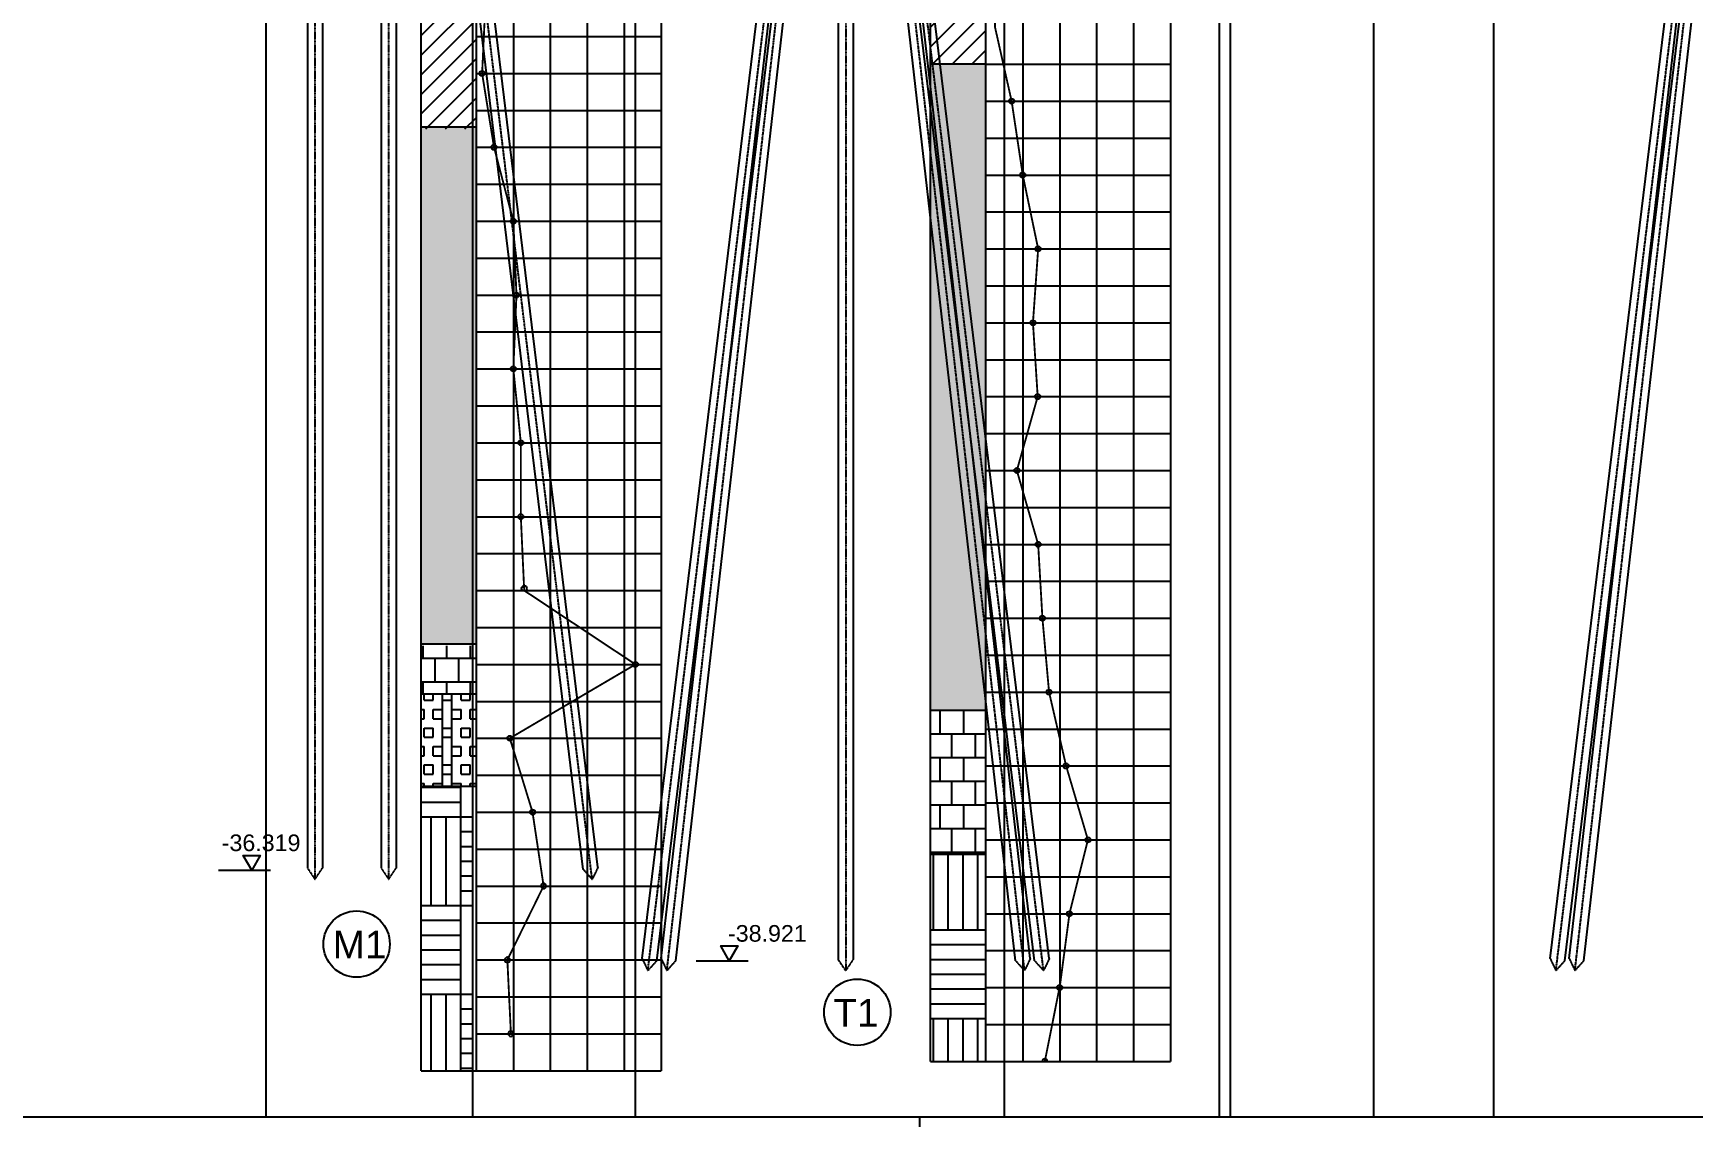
# Model space of a CAD drawing. Header units: millimetres. Extents: x 226202 to 432323, y 191488 to 280899.
# Drawn here: x 271622 to 316564, y 222281 to 251619 of the extents above; entities that cross this region are included whole.
import ezdxf

# ---------------------------------------------------------------- set-up
doc = ezdxf.new("R2010")
doc.units = ezdxf.units.MM
doc.header["$LTSCALE"] = 10
doc.header["$MEASUREMENT"] = 0
doc.linetypes.add('CENTER', pattern=[2, 1.25, -0.25, 0.25, -0.25])
doc.linetypes.add('HIDDEN', pattern=[0.375, 0.25, -0.125])
for name, color, linetype in [('Bridge', 3, 'Continuous'), ('CENTER', 8, 'CENTER'), ('ENTTDTUNHIEN', 3, 'Continuous'), ('Lien', 3, 'Continuous'), ('LINEDONGTD', 8, 'Continuous'), ('SPT', 7, 'Continuous'), ('TEXT', 3, 'Continuous'), ('Truc', 8, 'CENTER'), ('Tunon', 7, 'Continuous')]:
    doc.layers.add(name, color=color, linetype=linetype)
doc.styles.add('ARIAL', font='VNARIAL.TTF')
doc.styles.add('ARIALH', font='VHARIAL.TTF')

# ---------------------------------------------------------------- blocks, each defined once
blk = doc.blocks.new('tracdoc')
at = {"layer": 'ENTTDTUNHIEN', "color": 3}
blk.add_line((22654, 52723), (120033, 52723), dxfattribs=at)
at = {"layer": 'LINEDONGTD'}
for p, q in [((71666, 97083), (71666, 52723)), ((75546, 97083), (75546, 52723)), ((45546, 96952), (45546, 52723)), ((51146, 96952), (51146, 52723)), ((55546, 96452), (55546, 52723)), ((71366, 96062), (71366, 52723)), ((78796, 95702), (78796, 52723)), ((65546, 95271), (65546, 52723))]:
    blk.add_line(p, q, dxfattribs=at)
at = {"layer": 'TEXT', "color": 8}
blk.add_line((63251, 52723), (63251, 50315), dxfattribs=at)
blk = doc.blocks.new('trut')
at = {"color": 8}
for p, q in [((364729, 268431), (364479, 268311)), ((365929, 267978), (366179, 267858)), ((365329, 267091), (364479, 267091)), ((365329, 266959), (364479, 266959)), ((365329, 267091), (366179, 267091)), ((365329, 266959), (366179, 266959)), ((365329, 266844), (364479, 266844)), ((365329, 266738), (364479, 266738)), ((365329, 266652), (364479, 266652)), ((365329, 266592), (364479, 266592)), ((364793, 266558), (364793, 262958)), ((364886, 266558), (364886, 262958)), ((365045, 266558), (365045, 262958)), ((365329, 266844), (366179, 266844)), ((365329, 266738), (366179, 266738)), ((365329, 266652), (366179, 266652)), ((365329, 266592), (366179, 266592)), ((365614, 266558), (365614, 262958)), ((365773, 266558), (365773, 262958)), ((365866, 266558), (365866, 262958)), ((363850, 262958), (363850, 261458)), ((363943, 262958), (363943, 261458)), ((364102, 262958), (364102, 261458)), ((364293, 262958), (364293, 261458)), ((364577, 262958), (364577, 261458)), ((364896, 262958), (364896, 261458)), ((365763, 262958), (365763, 261458)), ((366082, 262958), (366082, 261458)), ((366365, 262958), (366365, 261458)), ((366557, 262958), (366557, 261458)), ((366716, 262958), (366716, 261458)), ((366809, 262958), (366809, 261458))]:
    blk.add_line(p, q, dxfattribs=at)
at = {"color": 3}
for p, q in [((365329, 268311), (364479, 268311)), ((364479, 268311), (364479, 266558)), ((365329, 267858), (366179, 267858)), ((366179, 266558), (366179, 267858)), ((365329, 267258), (364479, 267258)), ((365329, 267258), (366179, 267258)), ((365329, 266558), (364479, 266558)), ((364729, 266558), (364729, 262958)), ((365329, 266558), (366179, 266558)), ((365929, 266558), (365929, 262958)), ((363779, 262958), (366879, 262958)), ((363779, 261458), (363779, 262958)), ((366879, 262958), (366879, 261458)), ((366879, 261458), (363779, 261458))]:
    blk.add_line(p, q, dxfattribs=at)
at = {"color": 7}
for p, q in [((364729, 268461), (364729, 268311)), ((365329, 268461), (364729, 268461)), ((365329, 268129), (365929, 268129)), ((365929, 268129), (365929, 267858))]:
    blk.add_line(p, q, dxfattribs=at)
at = {"color": 2}
for p, q in [((359817, 226564), (364077, 261458)), ((360213, 226507), (364481, 261458)), ((360331, 226564), (364327, 261458)), ((360727, 226507), (364731, 261458)), ((365129, 261458), (365129, 226539)), ((365529, 261458), (365529, 226539)), ((369931, 226507), (365927, 261458)), ((370446, 226507), (366177, 261458)), ((370327, 226564), (366331, 261458)), ((370842, 226564), (366581, 261458))]:
    blk.add_line(p, q, dxfattribs=at)
at = {"color": 8, "linetype": 'HIDDEN', "ltscale": 5}
for p, q in [((364481, 261458), (364077, 261458)), ((364731, 261458), (364327, 261458)), ((365129, 261458), (365529, 261458)), ((365927, 261458), (366331, 261458)), ((366177, 261458), (366581, 261458))]:
    blk.add_line(p, q, dxfattribs=at)
at = {"color": 2, "linetype": 'HIDDEN'}
for p, q in [((359817, 226564), (359972, 226239)), ((360331, 226564), (360487, 226239)), ((365329, 226239), (365129, 226539)), ((365529, 226539), (365329, 226239)), ((370327, 226564), (370172, 226239)), ((370842, 226564), (370687, 226239)), ((360213, 226507), (359972, 226239)), ((360727, 226507), (360487, 226239)), ((369931, 226507), (370172, 226239)), ((370446, 226507), (370687, 226239))]:
    blk.add_line(p, q, dxfattribs=at)
at = {"layer": 'CENTER'}
blk.add_line((365329, 272065), (365329, 261144), dxfattribs=at)
at = {"layer": 'Truc', "color": 1, "linetype": 'CENTER', "ltscale": 0.2}
for p, q in [((359972, 226239), (364308, 261658)), ((360487, 226239), (364558, 261658)), ((365329, 261658), (365329, 226239)), ((370172, 226239), (366101, 261658)), ((370687, 226239), (366351, 261658))]:
    blk.add_line(p, q, dxfattribs=at)
blk = doc.blocks.new('e')
at = {"layer": 'TEXT', "color": 9}
blk.add_lwpolyline([(0, 0), (383, 664), (-383, 664)], close=True, dxfattribs=at)
blk = doc.blocks.new('mo1')
at = {"color": 2}
for p, q in [((273483, 265660), (273483, 230611)), ((273883, 265660), (273883, 230611)), ((275479, 265660), (275479, 230611)), ((275879, 265660), (275879, 230611)), ((280950, 230579), (276681, 265660)), ((281346, 230636), (277085, 265660))]:
    blk.add_line(p, q, dxfattribs=at)
at = {"color": 8, "linetype": 'HIDDEN', "ltscale": 5}
for p, q in [((273883, 265660), (273483, 265660)), ((275481, 265660), (275885, 265660)), ((276681, 265660), (277085, 265660))]:
    blk.add_line(p, q, dxfattribs=at)
at = {"color": 2, "linetype": 'HIDDEN'}
for p, q in [((273483, 230611), (273683, 230311)), ((273683, 230311), (273883, 230611)), ((275479, 230611), (275679, 230311)), ((275679, 230311), (275879, 230611)), ((280950, 230579), (281190, 230311)), ((281346, 230636), (281190, 230311))]:
    blk.add_line(p, q, dxfattribs=at)
at = {"layer": 'Lien'}
for p, q in [((275483, 271320), (270213, 271215)), ((270213, 269905), (270213, 271215)), ((275483, 271010), (270213, 270905)), ((275483, 269660), (275483, 271320)), ((275483, 270902), (275183, 270896)), ((275183, 269797), (275183, 270896)), ((275483, 270804), (275183, 270798)), ((273183, 267660), (270213, 269905)), ((275183, 269797), (274883, 269797)), ((274883, 269797), (274883, 269497)), ((276083, 269810), (275483, 269810)), ((276383, 269660), (275483, 269660)), ((276083, 269660), (276083, 269810)), ((276383, 267160), (276383, 269660)), ((274883, 269497), (275183, 269197)), ((275183, 267160), (275183, 269197)), ((273183, 267160), (273183, 267660)), ((273183, 267160), (275183, 267160)), ((273183, 265660), (273183, 267160)), ((277383, 267160), (276383, 267160)), ((277383, 265660), (277383, 267160)), ((277383, 265660), (273183, 265660))]:
    blk.add_line(p, q, dxfattribs=at)
at = {"layer": 'Truc', "color": 1, "linetype": 'CENTER', "ltscale": 0.2}
for p, q in [((273683, 265860), (273683, 230311)), ((275679, 265860), (275679, 230311)), ((281190, 230311), (276855, 265860))]:
    blk.add_line(p, q, dxfattribs=at)

msp = doc.modelspace()

# ---------------------------------------------------------------- hatches: boundary and pattern name
at = {"layer": 'Tunon'}
h = msp.add_hatch(dxfattribs=at)
h.set_pattern_fill('ANSI31', color=8, scale=3000, style=0)
h.set_pattern_definition([(45, (5706.4, -69943.16), (-265.16504, 265.16504), [])])
h.paths.add_polyline_path([(283624.7, 265529.4), (282124.7, 265529.4), (282124.7, 249029.4), (283624.7, 249029.4)])
h = msp.add_hatch(dxfattribs=at)
h.set_pattern_fill('ANSI31', color=8, scale=3000, style=0)
h.set_pattern_definition([(45, (-35020.3, -119990.77), (-265.16504, 265.16504), [])])
h.paths.add_polyline_path([(295919.2, 250779.4), (297419.2, 250779.4), (297419.2, 264760.4), (295919.2, 264760.4)])
h = msp.add_hatch(dxfattribs=at)
h.set_pattern_fill('AR-CONC', color=8, scale=100, style=0)
h.set_pattern_definition([(50, (-35020.3, -119990.77), (717.2602, -62.75213), [75, -825]), (355, (-35020.3, -119990.8), (-138.7513, 752.1921), [60, -660]), (100.4514, (-34960.5, -119996), (578.5094, 689.4395), [63.7402, -701.1421]), (46.1842, (-35020.3, -119790.8), (1067.241, -165.519), [112.5, -1237.5]), (96.6356, (-34931.3, -119804.6), (934.6627, 974.1179), [95.6103, -1051.713]), (351.1842, (-35020.3, -119790.8), (934.662, 974.1186), [90, -990]), (21, (-34920.3, -119840.77), (596.90705, -402.6189), [75, -825]), (326, (-34920.3, -119840.8), (243.3153, 725.15), [60, -660]), (71.4514, (-34870.54, -119874.3), (840.2226, 322.5305), [63.7402, -701.1421]), (37.5, (-35020.28, -119990.77), (12.15986, 332.89385), [0, -652, 0, -670, 0, -662.5]), (7.5, (-35020.3, -119990.77), (263.06954, 394.4117), [0, -382, 0, -637, 0, -252.5]), (327.5, (-35243.28, -119990.77), (533.82244, -22.55487), [0, -250, 0, -780, 0, -1035]), (317.5, (-35343.3, -119990.77), (583.18617, 100.105), [0, -325, 0, -518, 0, -735])])
h.paths.add_polyline_path([(297419.2, 250779.4), (295919.2, 250779.4), (295919.2, 233279.4), (297419.2, 233279.4)])
h = msp.add_hatch(dxfattribs=at)
h.set_pattern_fill('AR-CONC', color=8, scale=80, style=0)
h.set_pattern_definition([(50, (5706.4, -69884.56), (573.80815, -50.2017), [60, -660]), (355, (5706.4, -69884.56), (-111.0011, 601.7537), [48, -528]), (100.4514, (5754.23, -69888.74), (462.8075, 551.5516), [50.99215, -560.9137]), (46.1842, (5706.4, -69724.56), (853.7928, -132.4152), [90, -990]), (96.6356, (5777.6, -69735.6), (747.7302, 779.2943), [76.4882, -841.3704]), (351.1842, (5706.4, -69724.6), (747.7296, 779.2949), [72, -792]), (21, (5786.4, -69764.56), (477.52564, -322.0951), [60, -660]), (326, (5786.4, -69764.56), (194.6523, 580.12), [48, -528]), (71.4514, (5826.2, -69791.4), (672.1781, 258.0244), [50.99215, -560.9137]), (37.5, (5706.41, -69884.56), (9.72788, 266.31508), [0, -521.6, 0, -536, 0, -530]), (7.5, (5706.4, -69884.56), (210.45563, 315.52937), [0, -305.6, 0, -509.6, 0, -202]), (327.5, (5528, -69884.56), (427.05795, -18.0439), [0, -200, 0, -624, 0, -828]), (317.5, (5448, -69884.56), (466.54894, 80.084), [0, -260, 0, -414.4, 0, -588])])
h.paths.add_polyline_path([(283624.7, 249088), (282124.7, 249088), (282124.7, 235088), (283624.7, 235088)])
h = msp.add_hatch(dxfattribs=at)
h.set_pattern_fill('AR-B88', color=8, scale=80, style=0)
h.set_pattern_definition([(0, (5706.4, -69943.16), (0, 640), []), (90, (5706.4, -69943.16), (-320, 640), [640, -640])])
h.paths.add_polyline_path([(283624.7, 233729.4), (283624.7, 235029.4), (282124.7, 235029.4), (282124.7, 233729.4)])
h = msp.add_hatch(dxfattribs=at)
h.set_pattern_fill('BOX', color=8, scale=1000, style=0)
h.set_pattern_definition([(90, (5706.4, -69943.2), (-1000, 6e-14), []), (90, (5956.4, -69943.2), (-1000, 6e-14), []), (0, (5706.4, -69943.2), (0, 1000), [-250, 250]), (0, (5706.4, -69693.2), (0, 1000), [-250, 250]), (0, (5706.4, -69443.2), (0, 1000), [250, -250]), (0, (5706.4, -69193.2), (0, 1000), [250, -250]), (90, (6206.4, -69943.2), (-1000, 6e-14), [250, -250]), (90, (6456.4, -69943.2), (-1000, 6e-14), [250, -250])])
h.paths.add_polyline_path([(283624.7, 233729.4), (282124.7, 233729.4), (282124.7, 231229.4), (283624.7, 231229.4)])
h = msp.add_hatch(dxfattribs=at)
h.set_pattern_fill('AR-B88', color=8, scale=80, style=0)
h.set_pattern_definition([(0, (-35020.3, -119990.77), (0, 640), []), (90, (-35020.28, -119990.77), (-320, 640), [640, -640])])
h.paths.add_polyline_path([(297419.2, 233279.4), (295919.2, 233279.4), (295919.2, 229379.4), (297419.2, 229379.4)])
h = msp.add_hatch(dxfattribs=at)
h.set_pattern_fill('AR-PARQ1', color=8, scale=200, style=0)
h.paths.add_polyline_path([(283519.8, 231229.4), (282124.7, 231229.4), (282124.7, 223529.4), (283519.8, 223529.4)])
h = msp.add_hatch(dxfattribs=at)
h.set_pattern_fill('AR-PARQ1', color=8, scale=200, style=0)
h.set_pattern_definition([(90, (0, -658.6), (-2400, 2400), [2400, -2400]), (90, (400, -658.6), (-2400, 2400), [2400, -2400]), (90, (800, -658.6), (-2400, 2400), [2400, -2400]), (90, (1200, -658.6), (-2400, 2400), [2400, -2400]), (90, (1600, -658.6), (-2400, 2400), [2400, -2400]), (90, (2000, -658.6), (-2400, 2400), [2400, -2400]), (90, (2400, -658.6), (-2400, 2400), [2400, -2400]), (0, (0, 1741.4), (2400, -2400), [2400, -2400]), (0, (0, 2141.4), (2400, -2400), [2400, -2400]), (0, (0, 2541.4), (2400, -2400), [2400, -2400]), (0, (0, 2941.4), (2400, -2400), [2400, -2400]), (0, (0, 3341.4), (2400, -2400), [2400, -2400]), (0, (0, 3741.4), (2400, -2400), [2400, -2400]), (0, (0, 4141.4), (2400, -2400), [2400, -2400])])
h.paths.add_polyline_path([(297419.2, 229379.4), (295919.2, 229379.4), (295919.2, 223779.4), (297419.2, 223779.4)])

# ---------------------------------------------------------------- linework, layer by layer
at = {"layer": 'Bridge', "color": 7}
for p, q in [((276643.6, 228960), (278048.8, 228960)), ((289575.6, 226507.3), (290980.8, 226507.3))]:
    msp.add_line(p, q, dxfattribs=at)
at = {"layer": 'SPT', "color": 8, "linetype": 'Continuous'}
for p, q in [((282124.7, 223529.4), (282124.7, 265529.4)), ((283624.7, 223529.4), (283624.7, 265529.4)), ((295919.2, 223779.4), (295919.2, 264760.4)), ((297419.2, 223779.4), (297419.2, 264760.4)), ((283624.7, 251529.4), (288624.7, 251529.4)), ((297419.2, 250779.4), (295919.2, 250779.4)), ((297419.2, 250779.4), (302419.2, 250779.4)), ((283624.7, 250529.4), (288624.7, 250529.4)), ((283624.7, 249529.4), (288624.7, 249529.4)), ((297419.2, 249779.4), (302419.2, 249779.4)), ((282124.7, 249088), (283624.7, 249088)), ((283624.7, 248529.4), (288624.7, 248529.4)), ((297419.2, 248779.4), (302419.2, 248779.4)), ((297419.2, 247779.4), (302419.2, 247779.4)), ((283624.7, 247529.4), (288624.7, 247529.4)), ((297419.2, 246779.4), (302419.2, 246779.4)), ((283624.7, 246529.4), (288624.7, 246529.4)), ((283624.7, 245529.4), (288624.7, 245529.4)), ((297419.2, 245779.4), (302419.2, 245779.4)), ((283624.7, 244529.4), (288624.7, 244529.4)), ((297419.2, 244779.4), (302419.2, 244779.4)), ((297419.2, 243779.4), (302419.2, 243779.4)), ((283624.7, 243529.4), (288624.7, 243529.4)), ((297419.2, 242779.4), (302419.2, 242779.4)), ((283624.7, 242529.4), (288624.7, 242529.4)), ((283624.7, 241529.4), (288624.7, 241529.4)), ((297419.2, 241779.4), (302419.2, 241779.4)), ((283624.7, 240529.4), (288624.7, 240529.4)), ((297419.2, 240779.4), (302419.2, 240779.4)), ((297419.2, 239779.4), (302419.2, 239779.4)), ((283624.7, 239529.4), (288624.7, 239529.4)), ((297419.2, 238779.4), (302419.2, 238779.4)), ((283624.7, 238529.4), (288624.7, 238529.4)), ((297419.2, 237779.4), (302419.2, 237779.4)), ((283624.7, 237529.4), (288624.7, 237529.4)), ((283624.7, 236529.4), (288624.7, 236529.4)), ((297419.2, 236779.4), (302419.2, 236779.4)), ((283624.7, 235529.4), (288624.7, 235529.4)), ((297419.2, 235779.4), (302419.2, 235779.4)), ((282124.7, 235088), (283624.7, 235088)), ((297419.2, 234779.4), (302419.2, 234779.4)), ((283624.7, 234529.4), (288624.7, 234529.4)), ((282124.7, 233729.4), (283624.7, 233729.4)), ((297419.2, 233779.4), (302419.2, 233779.4)), ((283624.7, 233529.4), (288624.7, 233529.4)), ((297419.2, 233279.4), (295919.2, 233279.4)), ((283624.7, 232529.4), (288624.7, 232529.4)), ((297419.2, 232779.4), (302419.2, 232779.4)), ((283624.7, 231529.4), (288624.7, 231529.4)), ((297419.2, 231779.4), (302419.2, 231779.4)), ((282124.7, 231229.4), (283624.7, 231229.4)), ((297419.2, 230779.4), (302419.2, 230779.4)), ((283624.7, 230529.4), (288624.7, 230529.4)), ((297419.2, 229779.4), (302419.2, 229779.4)), ((283624.7, 229529.4), (288624.7, 229529.4)), ((297419.2, 229379.4), (295919.2, 229379.4)), ((297419.2, 228779.4), (302419.2, 228779.4)), ((283624.7, 228529.4), (288624.7, 228529.4)), ((283624.7, 227529.4), (288624.7, 227529.4)), ((297419.2, 227779.4), (302419.2, 227779.4)), ((283624.7, 226529.4), (288624.7, 226529.4)), ((297419.2, 226779.4), (302419.2, 226779.4)), ((297419.2, 225779.4), (302419.2, 225779.4)), ((283624.7, 225529.4), (288624.7, 225529.4)), ((297419.2, 224779.4), (302419.2, 224779.4)), ((283624.7, 224529.4), (288624.7, 224529.4)), ((282124.7, 223529.4), (288624.7, 223529.4)), ((295919.2, 223779.4), (302419.2, 223779.4))]:
    msp.add_line(p, q, dxfattribs=at)
for points in [[(284624.7, 265529.4), (284624.7, 223529.4)], [(285624.7, 265529.4), (285624.7, 223529.4)], [(286624.7, 265529.4), (286624.7, 223529.4)], [(287624.7, 265529.4), (287624.7, 223529.4)], [(288624.7, 265529.4), (288624.7, 223529.4)], [(298419.2, 264760.4), (298419.2, 223779.4)], [(299419.2, 264760.4), (299419.2, 223779.4)], [(300419.2, 264760.4), (300419.2, 223779.4)], [(301419.2, 264760.4), (301419.2, 223779.4)], [(302419.2, 264760.4), (302419.2, 223779.4)]]:
    msp.add_lwpolyline(points, dxfattribs=at)
at = {"layer": 'SPT'}
for centre in [(283778.9, 250529.4), (298117.9, 249779.4), (284101.6, 248529.4), (298419.2, 247779.4), (284624.7, 246529.4), (298836.3, 245779.4), (284709.2, 244529.4), (298695.4, 243779.4), (284624.7, 242529.4), (298823.7, 241779.4), (284827.1, 240529.4), (298259.4, 239779.4), (284827.1, 238529.4), (298836.5, 237779.4), (284918.5, 236588), (298951.9, 235779.4), (287930.8, 234529.4), (299131.6, 233779.4), (284529.4, 232529.4), (299593.9, 231779.4), (285143.9, 230529.4), (300184.3, 229779.4), (299684, 227779.4), (299419.2, 225779.4)]:
    msp.add_circle(centre, 70, dxfattribs=at)
for centre, start, end in [((285444.2, 228529.4), 360, 180), ((285444.2, 228529.4), 180, 0), ((284462.2, 226529.4), 360, 180), ((284462.2, 226529.4), 180, 0), ((284558.6, 224529.4), 360, 180), ((284558.6, 224529.4), 180, 0), ((299017.1, 223779.4), 0, 180)]:
    msp.add_arc(centre, 70, start, end, dxfattribs=at)
at = {"layer": 'TEXT', "color": 1}
for centre in [(280380.9, 226956.8), (293938.9, 225112.2)]:
    msp.add_circle(centre, 899, dxfattribs=at)
at = {"layer": 'Tunon', "color": 1, "const_width": 50}
for points in [[(283694.7, 264529.4), (283768.5, 262529.4), (283694.7, 260529.4), (283789.4, 258529.4), (283789.4, 256529.4), (283789.4, 254529.4), (283872.6, 252529.4), (283778.9, 250529.4), (284101.6, 248529.4), (284624.7, 246529.4), (284709.2, 244529.4), (284624.7, 242529.4), (284827.1, 240529.4), (284827.1, 238529.4), (284918.5, 236529.4), (287930.8, 234529.4), (284529.4, 232529.4), (285143.9, 230529.4), (285444.2, 228529.4)], [(297568, 263779.4), (297669.8, 261779.4), (297676.5, 259779.4), (297668.9, 257709.4), (297654.8, 255779.4), (297638, 253779.4), (297668.8, 251779.4), (298117.9, 249779.4), (298419.2, 247779.4), (298836.3, 245779.4), (298695.4, 243779.4), (298823.7, 241779.4), (298259.4, 239779.4), (298836.5, 237779.4), (298951.9, 235779.4), (299131.6, 233779.4), (299593.9, 231779.4), (300184.3, 229779.4), (299684, 227779.4), (299428.4, 225848.8), (299017.1, 223779.4)], [(285444.2, 228529.4), (284462.2, 226529.4), (284558.6, 224529.4)]]:
    msp.add_lwpolyline(points, dxfattribs=at)

# ---------------------------------------------------------------- block references
for name, p in [('trut', (-71704.6, 0)), ('mo1', (5569, -1600.2)), ('tracdoc', (232373.7, 169557.7))]:
    msp.add_blockref(name, p)
at = {"xscale": -1, "rotation": 359.9999999999991}
msp.add_blockref('trut', (683544.1, 0), dxfattribs=at)
at = {"layer": 'Bridge', "xscale": -0.6, "yscale": 0.6, "zscale": 0.6}
for p in [(277539.3, 228960), (290471.3, 226507.3)]:
    msp.add_blockref('e', p, dxfattribs=at)

# ---------------------------------------------------------------- texts
at = {"layer": 'TEXT', "style": 'ARIAL'}
for s, p in [('-36.319', (276728, 229474.6)), ('-38.921', (290438.5, 227022))]:
    msp.add_text(s, height=450, dxfattribs=at).set_placement(p)
at = {"layer": 'TEXT', "color": 3, "style": 'ARIALH'}
for s, p in [('M1', (279732.5, 226567.7)), ('T1', (293290.5, 224723))]:
    msp.add_text(s, height=750, dxfattribs=at).set_placement(p)

doc.saveas('drawing.dxf')
